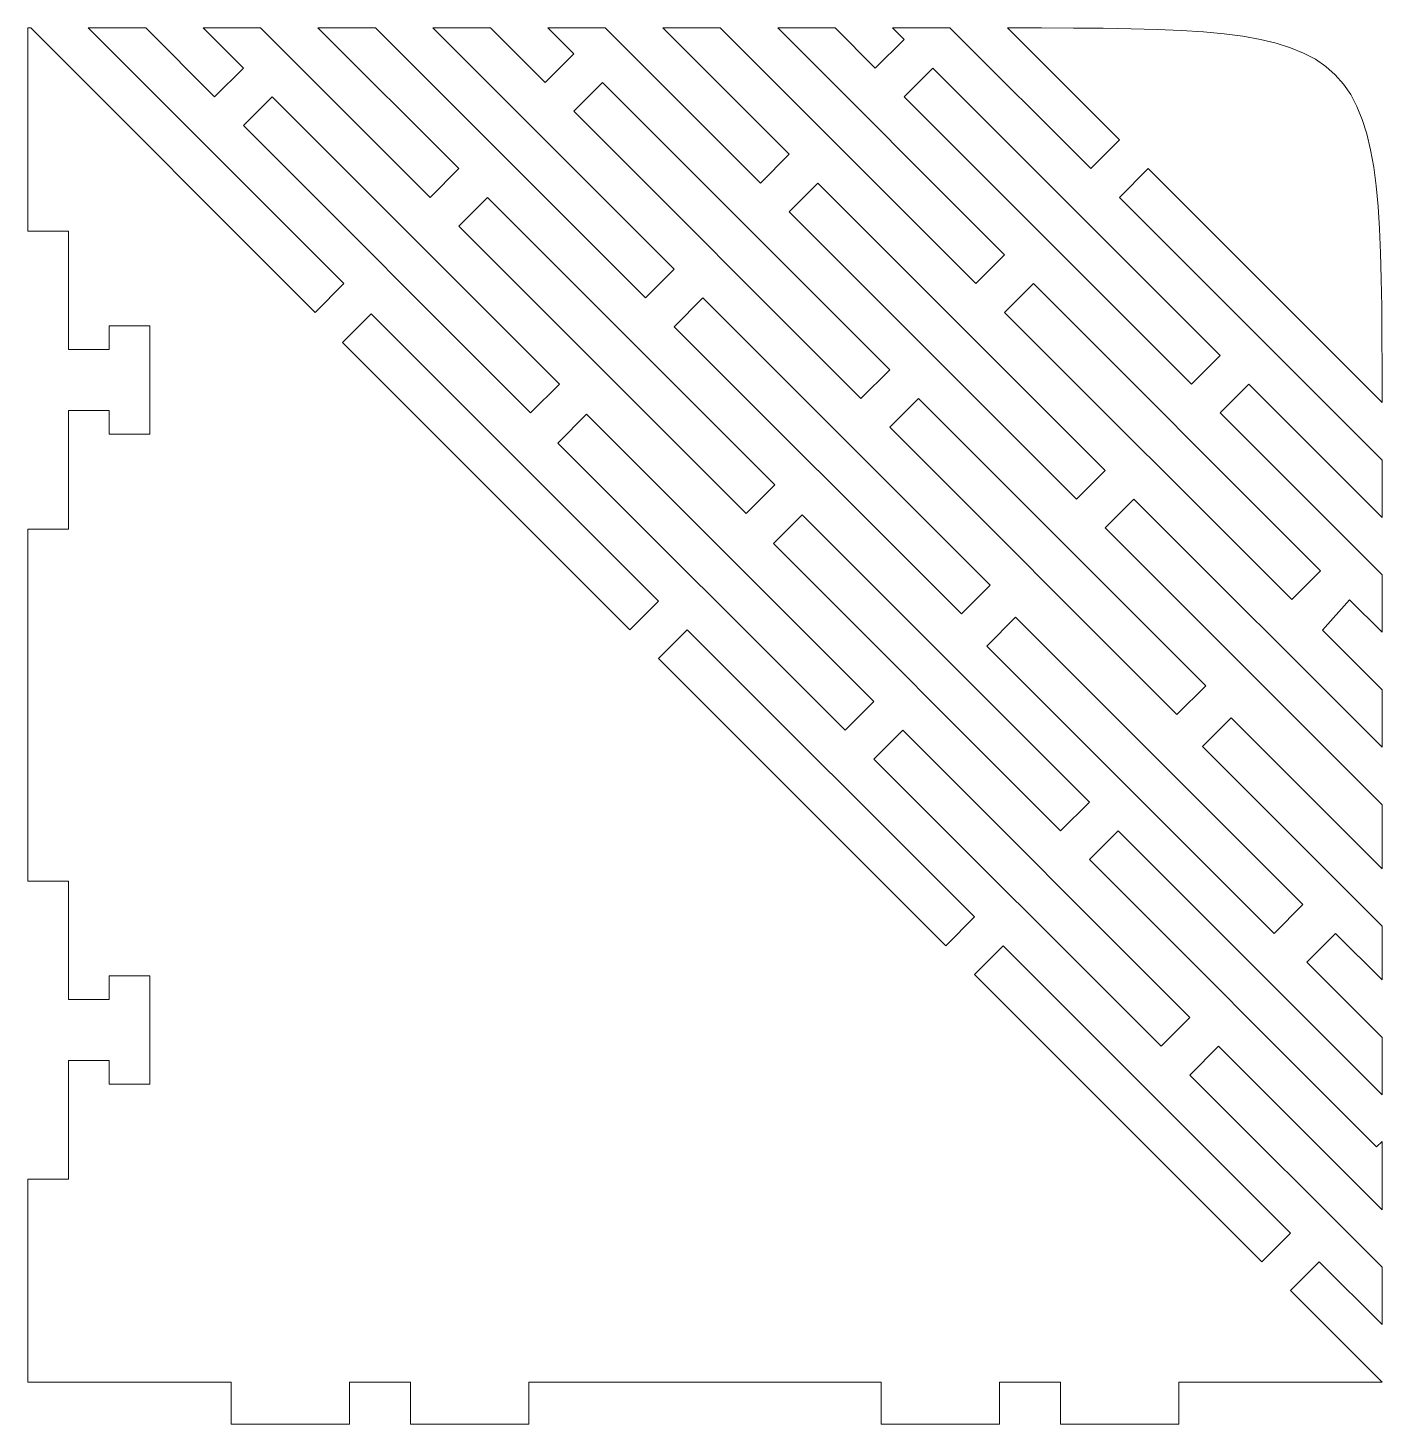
# Model space of a CAD drawing. Header units: millimetres. Extents: x -50 to 50, y -53 to 50.
import ezdxf

# ---------------------------------------------------------------- set-up
doc = ezdxf.new("R2010")
doc.units = ezdxf.units.MM

msp = doc.modelspace()

# ---------------------------------------------------------------- linework, layer by layer
at = {"color": 7, "linetype": 'Continuous', "lineweight": 15}
for p, q in [((-50.15, 35.15), (-50.15, 50.15)), ((-50.15, 50.15), (-49.94, 50.15)), ((-49.94, 50.15), (-28.94, 29.15)), ((-45.7, 50.15), (-26.81, 31.27)), ((-45.7, 50.15), (-41.45, 50.15)), ((-36.36, 45.06), (-41.45, 50.15)), ((-37.21, 50.15), (-34.24, 47.18)), ((-37.21, 50.15), (-32.97, 50.15)), ((-32.97, 50.15), (-20.45, 37.63)), ((-18.33, 39.76), (-28.73, 50.15)), ((-28.73, 50.15), (-24.48, 50.15)), ((-24.48, 50.15), (-4.54, 30.21)), ((-2.42, 32.33), (-20.24, 50.15)), ((-20.24, 50.15), (-16, 50.15)), ((-16, 50.15), (-11.96, 46.12)), ((-9.84, 48.24), (-11.75, 50.15)), ((-11.75, 50.15), (-7.51, 50.15)), ((-7.51, 50.15), (3.95, 38.7)), ((6.07, 40.82), (-3.27, 50.15)), ((-3.27, 50.15), (0.97, 50.15)), ((0.97, 50.15), (19.86, 31.27)), ((21.98, 33.39), (5.22, 50.15)), ((5.22, 50.15), (9.46, 50.15)), ((9.46, 50.15), (12.43, 47.18)), ((14.55, 49.3), (13.7, 50.15)), ((13.7, 50.15), (17.94, 50.15)), ((17.94, 50.15), (28.34, 39.76)), ((30.46, 41.88), (22.19, 50.15)), ((12.43, 47.18), (14.55, 49.3)), ((-11.96, 46.12), (-9.84, 48.24)), ((-34.24, 47.18), (-36.36, 45.06)), ((16.67, 47.18), (14.55, 45.06)), ((37.89, 25.97), (16.67, 47.18)), ((-7.72, 46.12), (-9.84, 44)), ((13.49, 24.91), (-7.72, 46.12)), ((-34.24, 42.94), (-32.12, 45.06)), ((-32.12, 45.06), (-10.9, 23.85)), ((14.55, 45.06), (35.77, 23.85)), ((-9.84, 44), (11.37, 22.79)), ((-34.24, 42.94), (-13.03, 21.72)), ((28.34, 39.76), (30.46, 41.88)), ((3.95, 38.7), (6.07, 40.82)), ((-20.45, 37.63), (-18.33, 39.76)), ((32.58, 39.76), (30.46, 37.63)), ((49.85, 22.49), (32.58, 39.76)), ((8.19, 38.7), (6.07, 36.57)), ((29.4, 17.48), (8.19, 38.7)), ((-16.21, 37.63), (-18.33, 35.51)), ((5.01, 16.42), (-16.21, 37.63)), ((30.46, 37.63), (49.85, 18.24)), ((6.07, 36.57), (27.28, 15.36)), ((-50.15, 35.15), (-47.15, 35.15)), ((-47.15, 26.4), (-47.15, 35.15)), ((-18.33, 35.51), (2.88, 14.3)), ((19.86, 31.27), (21.98, 33.39)), ((-4.54, 30.21), (-2.42, 32.33)), ((-26.81, 31.27), (-28.94, 29.15)), ((21.98, 29.15), (24.1, 31.27)), ((24.1, 31.27), (45.31, 10.06)), ((-0.3, 30.21), (-2.42, 28.09)), ((20.92, 9), (-0.3, 30.21)), ((-26.92, 26.92), (-24.8, 29.04)), ((-24.8, 29.04), (-3.58, 7.83)), ((43.19, 7.94), (21.98, 29.15)), ((-41.15, 28.15), (-44.15, 28.15)), ((-44.15, 26.4), (-44.15, 28.15)), ((-41.15, 20.15), (-41.15, 28.15)), ((-2.42, 28.09), (18.79, 6.88)), ((-26.92, 26.92), (-5.71, 5.71)), ((-47.15, 26.4), (-44.15, 26.4)), ((35.77, 23.85), (37.89, 25.97)), ((11.37, 22.79), (13.49, 24.91)), ((-10.9, 23.85), (-13.03, 21.72)), ((40.01, 23.85), (37.89, 21.72)), ((49.85, 14), (40.01, 23.85)), ((15.61, 22.79), (13.49, 20.66)), ((36.83, 1.57), (15.61, 22.79)), ((-47.15, 13.15), (-47.15, 21.9)), ((-47.15, 21.9), (-44.15, 21.9)), ((-44.15, 20.15), (-44.15, 21.9)), ((37.89, 21.72), (49.85, 9.76)), ((-11.01, 19.5), (-8.89, 21.62)), ((-8.89, 21.62), (12.33, 0.41)), ((13.49, 20.66), (34.7, -0.55)), ((-41.15, 20.15), (-44.15, 20.15)), ((-11.01, 19.5), (10.2, -1.71)), ((49.85, 14), (49.85, 18.24)), ((27.28, 15.36), (29.4, 17.48)), ((2.88, 14.3), (5.01, 16.42)), ((29.4, 13.24), (31.52, 15.36)), ((31.52, 15.36), (49.85, -2.97)), ((7.02, 14.2), (4.9, 12.07)), ((28.24, -7.02), (7.02, 14.2)), ((-50.15, -12.85), (-50.15, 13.15)), ((-50.15, 13.15), (-47.15, 13.15)), ((49.85, -7.21), (29.4, 13.24)), ((4.9, 12.07), (26.11, -9.14)), ((45.31, 10.06), (43.19, 7.94)), ((49.85, 5.52), (49.85, 9.76)), ((18.79, 6.88), (20.92, 9)), ((-3.58, 7.83), (-5.71, 5.71)), ((45.45, 5.68), (47.44, 7.93)), ((49.85, 5.52), (47.44, 7.93)), ((22.79, 6.63), (20.67, 4.51)), ((44, -14.59), (22.79, 6.63)), ((-3.58, 3.59), (-1.46, 5.71)), ((-1.46, 5.71), (19.75, -15.5)), ((45.45, 5.68), (49.85, 1.27)), ((20.67, 4.51), (41.88, -16.71)), ((-3.58, 3.59), (17.63, -17.62)), ((34.7, -0.55), (36.83, 1.57)), ((49.85, -2.97), (49.85, 1.27)), ((10.2, -1.71), (12.33, 0.41)), ((38.7, -0.8), (36.58, -2.92)), ((49.85, -11.95), (38.7, -0.8)), ((14.45, -1.71), (12.33, -3.84)), ((35.66, -22.93), (14.45, -1.71)), ((36.58, -2.92), (49.85, -16.19)), ((12.33, -3.84), (33.54, -25.05)), ((26.11, -9.14), (28.24, -7.02)), ((49.85, -11.95), (49.85, -7.21)), ((30.36, -9.14), (28.24, -11.26)), ((49.85, -28.63), (30.36, -9.14)), ((28.24, -11.26), (49.45, -32.47)), ((-50.15, -12.85), (-47.15, -12.85)), ((-47.15, -21.6), (-47.15, -12.85)), ((41.88, -16.71), (44, -14.59)), ((19.75, -15.5), (17.63, -17.62)), ((49.85, -20.15), (49.85, -16.19)), ((44.29, -18.83), (46.41, -16.71)), ((46.41, -16.71), (49.85, -20.15)), ((19.75, -19.75), (21.87, -17.62)), ((21.87, -17.62), (43.08, -38.84)), ((44.29, -18.83), (49.85, -24.39)), ((-41.15, -19.85), (-44.15, -19.85)), ((-44.15, -21.6), (-44.15, -19.85)), ((-41.15, -27.85), (-41.15, -19.85)), ((19.75, -19.75), (40.96, -40.96)), ((-47.15, -21.6), (-44.15, -21.6)), ((33.54, -25.05), (35.66, -22.93)), ((49.85, -28.63), (49.85, -24.39)), ((37.78, -25.05), (35.66, -27.17)), ((49.85, -37.12), (37.78, -25.05)), ((-47.15, -34.85), (-47.15, -26.1)), ((-47.15, -26.1), (-44.15, -26.1)), ((-44.15, -27.85), (-44.15, -26.1)), ((35.66, -27.17), (49.85, -41.36)), ((-41.15, -27.85), (-44.15, -27.85)), ((49.45, -32.47), (49.85, -32.07)), ((49.85, -37.12), (49.85, -32.07)), ((-50.15, -49.85), (-50.15, -34.85)), ((-50.15, -34.85), (-47.15, -34.85)), ((43.08, -38.84), (40.96, -40.96)), ((43.08, -43.08), (45.21, -40.96)), ((45.21, -40.96), (49.85, -45.6)), ((49.85, -45.6), (49.85, -41.36)), ((49.85, -49.85), (43.08, -43.08)), ((-50.15, -49.85), (-35.15, -49.85)), ((-35.15, -52.95), (-35.15, -49.85)), ((-21.9, -49.85), (-26.4, -49.85)), ((-26.4, -52.95), (-26.4, -49.85)), ((-21.9, -52.95), (-21.9, -49.85)), ((-13.15, -49.85), (12.85, -49.85)), ((-13.15, -52.95), (-13.15, -49.85)), ((12.85, -52.95), (12.85, -49.85)), ((26.1, -49.85), (21.6, -49.85)), ((21.6, -52.95), (21.6, -49.85)), ((26.1, -52.95), (26.1, -49.85)), ((34.85, -49.85), (49.85, -49.85)), ((34.85, -52.95), (34.85, -49.85)), ((-35.15, -52.95), (-26.4, -52.95)), ((-21.9, -52.95), (-13.15, -52.95)), ((12.85, -52.95), (21.6, -52.95)), ((26.1, -52.95), (34.85, -52.95))]:
    msp.add_line(p, q, dxfattribs=at)
msp.add_open_spline([(22.19, 50.15), (49.85, 50.15), (49.85, 50.15), (49.85, 22.49)], degree=3, dxfattribs=at)

doc.saveas('drawing.dxf')
